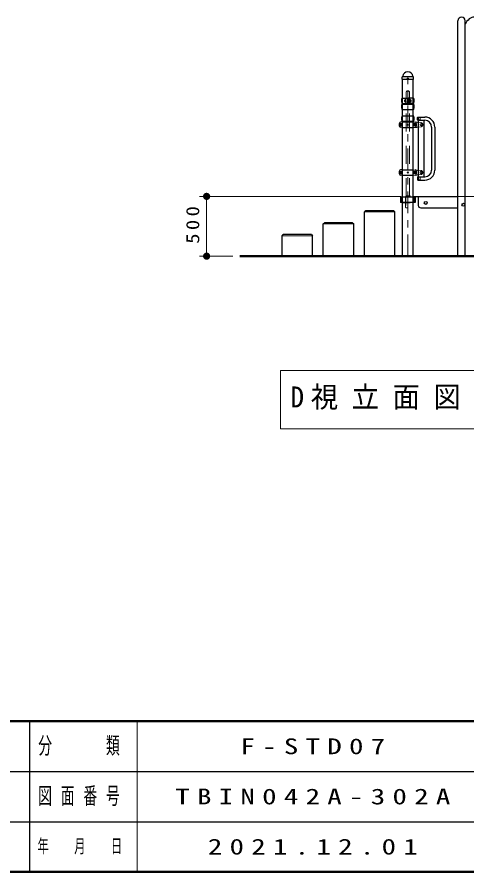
# Model space of a CAD drawing. Units: millimetres on the paper, scale 1:60. Extents: x -385 to 0, y -594 to 267.
# Drawn here: x -136.7 to -74, y -297 to -177.8 of the extents above; entities that cross this region are included whole.
import ezdxf

# ---------------------------------------------------------------- set-up
doc = ezdxf.new("R2010")
doc.units = ezdxf.units.MM
doc.linetypes.add('USER1', pattern=[4.5, 2.5, -2])
doc.linetypes.add('USER2', pattern=[6, 3, -1, 1, -1])
doc.layers.add('LY_1', color=7, linetype='Continuous', lineweight=25)
doc.styles.add('ＭＳ ゴシック', font='')
doc.styles.get('ＭＳ ゴシック').set_extended_font_data('MS Gothic')

# ---------------------------------------------------------------- blocks, each defined once
blk = doc.blocks.new('filled_dot')
at = {"color": 0, "linetype": 'Continuous', "lineweight": -2, "const_width": 1.25}
blk.add_lwpolyline([(-0.625, 0, 1), (0.625, 0, 1)], format="xyb", close=True, dxfattribs=at)

msp = doc.modelspace()

# ---------------------------------------------------------------- linework, layer by layer
at = {"layer": 'LY_1'}
for p, q in [((-75.253, -211.12), (-75.253, -178.286)), ((-74.245, -211.12), (-74.245, -178.286)), ((-83.023, -186.461), (-83.017, -186.131)), ((-83.023, -186.461), (-83.015, -186.469)), ((-81.483, -186.469), (-83.015, -186.469)), ((-82.996, -186.082), (-82.978, -186.064)), ((-82.992, -211.12), (-82.992, -186.469)), ((-81.502, -186.082), (-81.521, -186.064)), ((-81.507, -211.12), (-81.507, -186.469)), ((-81.483, -186.469), (-81.475, -186.461)), ((-81.475, -186.461), (-81.482, -186.131)), ((-83.018, -189.078), (-82.308, -189.078)), ((-82.52, -189.298), (-82.553, -189.297)), ((-82.52, -189.453), (-82.52, -189.095)), ((-82.52, -189.453), (-82.52, -189.811)), ((-82.274, -189.111), (-82.274, -189.795)), ((-82.224, -189.111), (-82.224, -189.795)), ((-81.481, -189.078), (-82.191, -189.078)), ((-81.978, -189.453), (-81.978, -189.095)), ((-81.978, -189.298), (-81.945, -189.297)), ((-81.978, -189.453), (-81.978, -189.811)), ((-83.018, -189.911), (-81.481, -189.911)), ((-83.016, -189.828), (-82.308, -189.828)), ((-83.016, -190.661), (-81.481, -190.661)), ((-82.52, -189.608), (-82.553, -189.609)), ((-81.481, -189.828), (-82.191, -189.828)), ((-81.978, -189.608), (-81.945, -189.609)), ((-81.481, -191.578), (-83.018, -191.578)), ((-80.883, -192.13), (-80.883, -191.776)), ((-80.833, -191.726), (-80.791, -191.726)), ((-80.791, -191.726), (-80.791, -200.513)), ((-80.791, -191.726), (-79.874, -191.726)), ((-83.016, -192.411), (-83.279, -192.434)), ((-81.483, -192.328), (-83.018, -192.328)), ((-83.016, -192.411), (-81.482, -192.411)), ((-81.483, -192.411), (-80.958, -192.457)), ((-81.483, -193.161), (-80.958, -193.115)), ((-80.833, -192.18), (-80.791, -192.18)), ((-80.791, -192.18), (-79.874, -192.18)), ((-80.041, -192.183), (-80.041, -200.06)), ((-78.934, -193.12), (-78.934, -199.12)), ((-78.481, -193.12), (-78.481, -199.12)), ((-83.016, -193.161), (-83.279, -193.138)), ((-83.016, -193.161), (-81.482, -193.161)), ((-83.016, -199.078), (-83.279, -199.101)), ((-83.016, -199.078), (-81.482, -199.078)), ((-81.483, -199.078), (-80.958, -199.124)), ((-83.016, -199.828), (-83.279, -199.805)), ((-83.016, -199.828), (-81.482, -199.828)), ((-81.483, -199.828), (-80.958, -199.782)), ((-80.883, -200.11), (-80.883, -200.463)), ((-80.833, -200.06), (-80.791, -200.06)), ((-80.791, -200.06), (-79.874, -200.06)), ((-80.833, -200.513), (-80.791, -200.513)), ((-80.791, -200.513), (-79.874, -200.513)), ((-81.219, -202.886), (-83.279, -202.886)), ((-83.279, -202.886), (-83.279, -203.636)), ((-81.219, -203.636), (-83.279, -203.636)), ((-83.141, -202.886), (-83.141, -203.636)), ((-81.554, -202.886), (-81.554, -203.636)), ((-81.507, -202.786), (-75.253, -202.786)), ((-81.507, -202.825), (-80.791, -202.825)), ((-81.398, -202.886), (-81.398, -203.636)), ((-81.349, -202.886), (-81.349, -203.636)), ((-81.219, -202.886), (-81.219, -203.636)), ((-80.791, -202.836), (-80.791, -204.036)), ((-88.124, -204.786), (-88.291, -204.953)), ((-88.291, -211.12), (-88.291, -204.953)), ((-84.208, -204.786), (-88.124, -204.786)), ((-84.041, -204.953), (-84.208, -204.786)), ((-84.041, -211.12), (-84.041, -204.953)), ((-80.458, -204.37), (-75.253, -204.37)), ((-94.041, -206.62), (-93.874, -206.453)), ((-94.041, -211.12), (-94.041, -206.62)), ((-89.958, -206.453), (-93.874, -206.453)), ((-89.958, -206.453), (-89.791, -206.62)), ((-89.791, -211.12), (-89.791, -206.62)), ((-99.791, -208.286), (-99.624, -208.12)), ((-99.791, -211.12), (-99.791, -208.286)), ((-95.708, -208.12), (-99.624, -208.12)), ((-95.708, -208.12), (-95.541, -208.286)), ((-95.541, -211.12), (-95.541, -208.286)), ((-135, -276), (-135, -297)), ((-187.5, -283), (-70, -283)), ((-242.5, -290), (0, -290))]:
    msp.add_line(p, q, dxfattribs=at)
at = {"layer": 'LY_1', "lineweight": 13}
for p, q in [((-81.505, -186.111), (-82.994, -186.111)), ((-81.535, -186.053), (-82.961, -186.053)), ((-82.116, -189.111), (-82.116, -189.795)), ((-83.054, -192.632), (-83.362, -192.632)), ((-83.362, -192.94), (-83.362, -192.632)), ((-83.054, -192.94), (-83.362, -192.94)), ((-81.445, -192.632), (-81.137, -192.632)), ((-81.445, -192.94), (-81.137, -192.94)), ((-81.137, -192.94), (-81.137, -192.632)), ((-83.054, -199.299), (-83.362, -199.299)), ((-83.362, -199.607), (-83.362, -199.299)), ((-83.054, -199.607), (-83.362, -199.607)), ((-81.445, -199.299), (-81.137, -199.299)), ((-81.445, -199.607), (-81.137, -199.607)), ((-81.137, -199.607), (-81.137, -199.299)), ((-83.249, -202.786), (-111.312, -202.786)), ((-110.312, -211.12), (-110.312, -202.786)), ((-88.291, -204.953), (-84.041, -204.953)), ((-94.041, -206.62), (-89.791, -206.62)), ((-99.791, -208.286), (-95.541, -208.286)), ((-106.666, -211.12), (-111.312, -211.12)), ((-100.016, -227.053), (-100.016, -235.186)), ((-49.216, -227.053), (-100.016, -227.053)), ((-100.016, -235.186), (-49.216, -235.186)), ((-120, -276), (-120, -297))]:
    msp.add_line(p, q, dxfattribs=at)
at = {"layer": 'LY_1', "linetype": 'USER1', "lineweight": 13}
for p, q in [((-81.508, -186.12), (-82.991, -186.12)), ((-82.476, -202.733), (-82.476, -188.286)), ((-82.023, -202.733), (-82.023, -188.286)), ((-80.791, -191.773), (-80.508, -191.773)), ((-80.508, -192.133), (-80.508, -191.773)), ((-82.999, -192.428), (-82.999, -193.145)), ((-81.499, -192.428), (-81.499, -193.145)), ((-80.958, -192.457), (-80.432, -192.496)), ((-80.958, -193.115), (-80.432, -193.077)), ((-80.791, -192.133), (-80.508, -192.133)), ((-82.999, -199.095), (-82.999, -199.811)), ((-81.499, -199.095), (-81.499, -199.811)), ((-80.958, -199.124), (-80.432, -199.163)), ((-80.958, -199.782), (-80.432, -199.743)), ((-80.791, -200.106), (-80.508, -200.106)), ((-80.508, -200.106), (-80.508, -200.466)), ((-80.791, -200.466), (-80.508, -200.466)), ((-81.906, -203.703), (-82.886, -203.703)), ((-82.566, -204.286), (-82.566, -202.84)), ((-82.513, -204.053), (-82.513, -202.84)), ((-82.483, -202.786), (-82.333, -202.786)), ((-82.459, -202.733), (-81.916, -202.733)), ((-82.249, -204.286), (-82.249, -202.87)), ((-81.916, -202.786), (-81.916, -202.733)), ((-75.253, -202.786), (-62.855, -202.786)), ((-82.566, -204.036), (-82.513, -204.036)), ((-82.566, -204.053), (-82.513, -204.053)), ((-82.483, -204.37), (-82.333, -204.37))]:
    msp.add_line(p, q, dxfattribs=at)
at = {"layer": 'LY_1', "linetype": 'USER2', "lineweight": 13}
msp.add_line((-82.249, -211.12), (-82.249, -186.12), dxfattribs=at)
at = {"layer": 'LY_1', "lineweight": 50}
for p, q in [((-105.666, -211.12), (-43.566, -211.12)), ((-385, -276), (0, -276)), ((-385, -297), (0, -297))]:
    msp.add_line(p, q, dxfattribs=at)
at = {"layer": 'LY_1'}
msp.add_lwpolyline([(-72.981, -177.782), (-73.164, -177.799), (-73.344, -177.848), (-73.52, -177.93), (-73.691, -178.044), (-73.853, -178.188), (-74.006, -178.361), (-74.131, -178.533), (-74.245, -178.725)], dxfattribs=at)
for centre, radius in [((-82.249, -186.336), 0.05), ((-79.749, -203.703), 0.2), ((-74.499, -203.953), 0.2)]:
    msp.add_circle(centre, radius, dxfattribs=at)
at = {"layer": 'LY_1', "lineweight": 13}
for centre, radius in [((-83.208, -192.786), 0.154), ((-83.208, -192.786), 0.0833), ((-82.249, -192.786), 0.0833), ((-81.291, -192.786), 0.154), ((-81.291, -192.786), 0.0833), ((-83.208, -199.453), 0.154), ((-83.208, -199.453), 0.0833), ((-82.249, -199.453), 0.0833), ((-81.291, -199.453), 0.154), ((-81.291, -199.453), 0.0833)]:
    msp.add_circle(centre, radius, dxfattribs=at)
at = {"layer": 'LY_1', "linetype": 'USER1', "lineweight": 13}
for centre in [(-80.416, -192.786), (-80.416, -199.453)]:
    msp.add_circle(centre, 0.125, dxfattribs=at)
at = {"layer": 'LY_1'}
for centre, radius, start, end in [((-74.749, -178.286), 0.504, 0, 180), ((-82.249, -186.12), 0.72, 90, 173.3676), ((-82.249, -186.12), 0.72, 6.6324, 90), ((-82.947, -186.132), 0.07, 135, 178.99605), ((-83.011, -186.031), 0.0467, 315, 353.3676), ((-81.488, -186.031), 0.0467, 186.6324, 225), ((-81.552, -186.132), 0.07, 1.00395, 45), ((-82.206, -189.453), 0.935, 159.19706, 200.80294), ((-83.018, -189.145), 0.0667, 90, 159.19706), ((-82.559, -189.453), 0.156, 88, 272), ((-82.504, -189.095), 0.0167, 90, 180), ((-82.308, -189.111), 0.0333, 0, 90), ((-82.191, -189.111), 0.0333, 90, 180), ((-81.995, -189.095), 0.0167, 0, 90), ((-81.94, -189.453), 0.156, 268, 92), ((-81.481, -189.145), 0.0667, 20.80294, 90), ((-82.292, -189.453), 0.935, 339.19706, 20.80294), ((-82.206, -190.286), 0.935, 159.19706, 200.80294), ((-83.018, -189.761), 0.0667, 200.80294, 270), ((-83.018, -189.978), 0.0667, 90, 159.19706), ((-83.018, -190.595), 0.0667, 200.80294, 270), ((-82.504, -189.811), 0.0167, 180, 270), ((-82.308, -189.795), 0.0333, 270, 0), ((-82.191, -189.795), 0.0333, 180, 270), ((-81.995, -189.811), 0.0167, 270, 0), ((-81.481, -189.761), 0.0667, 270, 339.19706), ((-81.481, -189.978), 0.0667, 20.80294, 90), ((-81.481, -190.595), 0.0667, 270, 339.19706), ((-82.292, -190.286), 0.935, 339.19706, 20.80294), ((-82.206, -191.953), 0.935, 159.19706, 200.80294), ((-83.018, -191.645), 0.0667, 90, 159.19706), ((-81.481, -191.645), 0.0667, 20.80294, 90), ((-82.292, -191.953), 0.935, 339.19706, 20.80294), ((-80.833, -191.776), 0.05, 90, 180), ((-79.874, -193.12), 1.393, 0, 90), ((-82.624, -192.786), 0.833, 163.80375, 196.19625), ((-83.264, -192.6), 0.167, 95, 163.80375), ((-83.264, -192.972), 0.167, 196.19625, 265), ((-83.018, -192.261), 0.0667, 200.80294, 270), ((-81.481, -192.261), 0.0667, 270, 339.19706), ((-81.234, -192.6), 0.167, 16.19625, 85), ((-81.234, -192.972), 0.167, 275, 343.80375), ((-81.874, -192.786), 0.833, 343.80375, 16.19625), ((-80.833, -192.13), 0.05, 180, 270), ((-79.874, -193.12), 0.94, 0, 90), ((-82.624, -199.453), 0.833, 163.80375, 196.19625), ((-83.264, -199.267), 0.167, 95, 163.80375), ((-83.264, -199.639), 0.167, 196.19625, 265), ((-81.234, -199.267), 0.167, 16.19625, 85), ((-81.234, -199.639), 0.167, 275, 343.80375), ((-81.874, -199.453), 0.833, 343.80375, 16.19625), ((-80.833, -200.11), 0.05, 90, 180), ((-79.874, -199.12), 0.94, 270, 0), ((-79.874, -199.12), 1.393, 270, 0), ((-80.833, -200.463), 0.05, 180, 270), ((-80.741, -202.836), 0.05, 90, 180), ((-80.458, -204.036), 0.333, 180, 270)]:
    msp.add_arc(centre, radius, start, end, dxfattribs=at)
at = {"layer": 'LY_1', "linetype": 'USER1', "lineweight": 13}
for centre, radius, start, end in [((-82.249, -188.286), 0.227, 0, 180), ((-81.483, -192.428), 0.0167, 88.01112, 180), ((-80.457, -192.786), 0.291, 275, 85), ((-81.483, -193.145), 0.0167, 180, 270), ((-81.483, -199.095), 0.0167, 88.01112, 180), ((-81.483, -199.811), 0.0167, 180, 270), ((-80.457, -199.453), 0.291, 275, 85), ((-82.459, -202.84), 0.107, 90, 180), ((-82.459, -202.84), 0.0533, 90, 180), ((-82.333, -202.87), 0.0833, 0, 90), ((-82.483, -204.286), 0.0833, 180, 270), ((-82.333, -204.286), 0.0833, 270, 0)]:
    msp.add_arc(centre, radius, start, end, dxfattribs=at)
at = {"layer": 'LY_1', "lineweight": 13}
for centre, radius, start, end in [((-82.149, -189.111), 0.0333, 0, 90), ((-82.149, -189.795), 0.0333, 270, 0), ((-85.187, -192.786), 2.139, 355.87048, 4.12952), ((-79.312, -192.786), 2.139, 175.87048, 184.12952), ((-85.187, -199.453), 2.139, 355.87048, 4.12952), ((-79.312, -199.453), 2.139, 175.87048, 184.12952)]:
    msp.add_arc(centre, radius, start, end, dxfattribs=at)

# ---------------------------------------------------------------- block references
at = {"layer": 'LY_1', "lineweight": 13, "xscale": 0.4, "yscale": 0.4}
for p, rotation in [((-110.312, -202.786), 270), ((-110.312, -211.12), 90)]:
    msp.add_blockref('filled_dot', p, dxfattribs=dict(at, rotation=rotation))

# ---------------------------------------------------------------- texts
at = {"layer": 'LY_1', "insert": (-111.312, -206.536), "char_height": 1.833, "attachment_point": 8, "rotation": 90, "style": 'ＭＳ ゴシック'}
msp.add_mtext('\\T1.33;\\W1.15;500', dxfattribs=at)
at = {"layer": 'LY_1', "style": 'ＭＳ ゴシック'}
for s, insert, char_height, attachment_point in [('\\T1.5;\\W0.95;D視立面図\u3000S=1/60', (-98.616, -231.12), 2.933, 4), ('\\T1.64;\\W0.6;分\u3000\u3000類', (-127.5, -279.5), 2.346, 5), ('\\T1.5;\\W1.35;F-STD07', (-95, -279.5), 2.199, 5), ('\\T1.64;\\W0.6;図面番号', (-127.5, -286.5), 2.346, 5), ('\\T1.5;\\W1.35;TBIN042A-302A', (-95, -286.5), 2.199, 5), ('\\T1.64;\\W0.6;年\u3000月\u3000日', (-127.5, -293.5), 1.906, 5), ('\\T1.5;\\W1.35;2021.12.01', (-95, -293.5), 2.199, 5)]:
    msp.add_mtext(s, dxfattribs=dict(at, insert=insert, char_height=char_height, attachment_point=attachment_point))

doc.saveas('drawing.dxf')
